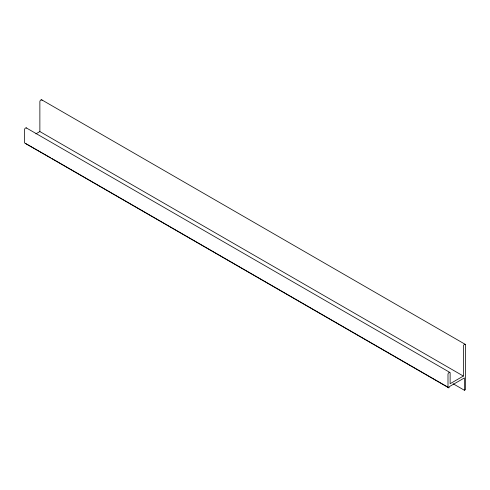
<?xml version="1.0" encoding="UTF-8"?>
<svg xmlns="http://www.w3.org/2000/svg" width="490" height="490" viewBox="0 0 490 490"><rect width="100%" height="100%" fill="white"/><g stroke="black" fill="none" stroke-linecap="round" stroke-linejoin="round"><path stroke-width="0.73" d="M35.899 133.85L39.868 131.559L463.369 376.063L463.369 346.234A1.507 0.87 -60 0 1 464.434 344.39A1.507 0.87 -60 0 1 465.5 345.003L465.5 389.617L464.391 390.261L453.121 383.756M25.351 143.386L50.709 157.829M463.369 376.063L450.132 383.701L450.132 373.104A1.507 0.87 -60 0 0 449.067 372.486A1.507 0.87 -60 0 0 447.995 374.336L447.995 387.4M464.391 390.261L464.391 377.937L449.024 386.806L448.852 387.89L24.5 142.896L24.5 129.832A1.507 0.87 -60 0 1 25.29 128.184A1.507 0.87 -60 0 1 26.491 128.068M41.693 99.813L465.188 344.311M26.319 127.908L449.82 372.412M52.032 158.595L449.024 387.792M39.868 131.559L39.868 101.736A1.507 0.87 -60 0 1 40.933 99.887A1.507 0.87 -60 0 1 42.005 100.499"/></g></svg>
